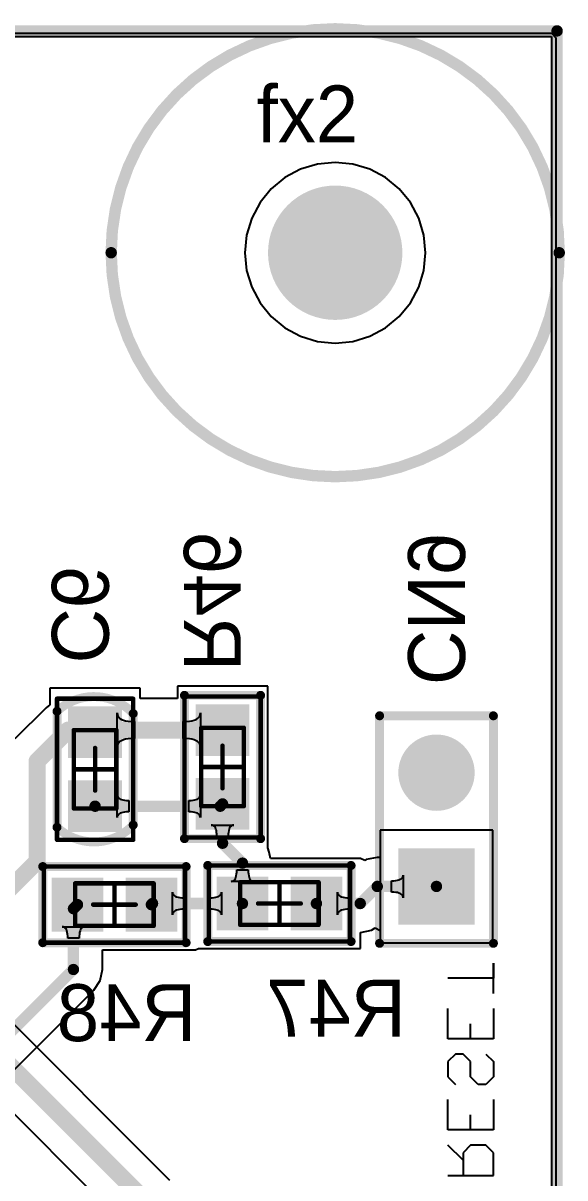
# Model space of a CAD drawing. Extents: x 8 to 204, y 9 to 177.
# Drawn here: x 178.58 to 190.67, y 32.18 to 57.96 of the extents above; entities that cross this region are included whole.
import ezdxf

# ---------------------------------------------------------------- set-up
doc = ezdxf.new("R2010")
doc.units = 0
doc.layers.get('0').update_dxf_attribs({"linetype": 'CONTINUOUS'})
for name, color, linetype in [('BOTTOMLAYER', 5, 'CONTINUOUS'), ('BOTTOMOVERLAY', 54, 'CONTINUOUS'), ('BOTTOMPASTE', 16, 'CONTINUOUS'), ('BOTTOMSOLDER', 6, 'CONTINUOUS'), ('MECHANICAL13', 56, 'CONTINUOUS'), ('MECHANICAL15', 56, 'CONTINUOUS'), ('MECHANICAL3', 76, 'CONTINUOUS'), ('MULTILAYER', 9, 'CONTINUOUS'), ('PADHOLELAYER', 156, 'CONTINUOUS'), ('TOPLAYER', 1, 'CONTINUOUS'), ('TOPOVERLAY', 2, 'CONTINUOUS'), ('TOPSOLDER', 216, 'CONTINUOUS')]:
    doc.layers.add(name, color=color, linetype=linetype)

# ---------------------------------------------------------------- blocks, each defined once
blk = doc.blocks.new('______3_116')
at = {"layer": 'BOTTOMLAYER', "const_width": 0.762}
blk.add_lwpolyline([(-0.381, 0, 1), (0.381, 0, 1)], format="xyb", close=True, dxfattribs=at)
at = {"layer": 'BOTTOMSOLDER', "const_width": 0.864}
blk.add_lwpolyline([(-0.432, 0, 1), (0.432, 0, 1)], format="xyb", close=True, dxfattribs=at)
at = {"layer": 'MULTILAYER', "const_width": 0.762}
blk.add_lwpolyline([(-0.381, 0, 1), (0.381, 0, 1)], format="xyb", close=True, dxfattribs=at)
at = {"layer": 'PADHOLELAYER', "const_width": 1.5}
blk.add_lwpolyline([(-0.75, 0, 1), (0.75, 0, 1)], format="xyb", close=True, dxfattribs=at)
at = {"layer": 'TOPLAYER', "const_width": 0.762}
blk.add_lwpolyline([(-0.381, 0, 1), (0.381, 0, 1)], format="xyb", close=True, dxfattribs=at)
at = {"layer": 'TOPOVERLAY'}
for points, const_width in [([(5, 0, 1), (-5, 0, 1)], 0.254), ([(-5.064, 0, 1), (-4.937, 0, 1)], 0.127), ([(4.937, 0, 1), (5.064, 0, 1)], 0.127)]:
    blk.add_lwpolyline(points, format="xyb", close=True, dxfattribs=dict(at, const_width=const_width))
at = {"layer": 'TOPSOLDER', "const_width": 0.864}
blk.add_lwpolyline([(-0.432, 0, 1), (0.432, 0, 1)], format="xyb", close=True, dxfattribs=at)
blk = doc.blocks.new('0603___MONTAGEM_M_QUINA_B1')
at = {"layer": 'BOTTOMLAYER'}
for points in [[(-1.3, 0.5), (-1.3, -0.5), (-0.35, 0.5), (-0.35, -0.5)], [(0.35, 0.5), (0.35, -0.5), (1.3, 0.5), (1.3, -0.5)]]:
    blk.add_solid(points, dxfattribs=at)
at = {"layer": 'BOTTOMOVERLAY', "const_width": 0.2}
for points in [[(-1.6, 0.85), (-1.6, -0.85)], [(1.6, 0.85), (-1.6, 0.85)], [(1.6, 0.85), (1.6, -0.85)], [(1.6, -0.85), (-1.6, -0.85)]]:
    blk.add_lwpolyline(points, dxfattribs=at)
at = {"layer": 'BOTTOMOVERLAY', "const_width": 0.1}
for points in [[(-1.65, 0.85, 1), (-1.55, 0.85, 1)], [(-1.65, 0.85, 1), (-1.55, 0.85, 1)], [(1.55, 0.85, 1), (1.65, 0.85, 1)], [(1.55, 0.85, 1), (1.65, 0.85, 1)], [(-1.65, -0.85, 1), (-1.55, -0.85, 1)], [(-1.65, -0.85, 1), (-1.55, -0.85, 1)], [(1.55, -0.85, 1), (1.65, -0.85, 1)], [(1.55, -0.85, 1), (1.65, -0.85, 1)]]:
    blk.add_lwpolyline(points, format="xyb", close=True, dxfattribs=at)
at = {"layer": 'BOTTOMPASTE'}
for points in [[(-1.3, 0.5), (-1.3, -0.5), (-0.35, 0.5), (-0.35, -0.5)], [(0.35, 0.5), (0.35, -0.5), (1.3, 0.5), (1.3, -0.5)]]:
    blk.add_solid(points, dxfattribs=at)
at = {"layer": 'BOTTOMSOLDER'}
for points in [[(-1.402, 0.602), (-1.402, -0.602), (-0.248, 0.602), (-0.248, -0.602)], [(0.248, 0.602), (0.248, -0.602), (1.402, 0.602), (1.402, -0.602)]]:
    blk.add_solid(points, dxfattribs=at)
at = {"layer": 'MECHANICAL13', "const_width": 0.1}
for points in [[(-0.875, 0.475), (-0.875, -0.475)], [(0.875, 0.475), (-0.875, 0.475)], [(0.875, 0.475), (0.875, -0.475)], [(0.875, -0.475), (-0.875, -0.475)]]:
    blk.add_lwpolyline(points, dxfattribs=at)
at = {"layer": 'MECHANICAL13', "const_width": 0.05}
for points in [[(-0.9, 0.475, 1), (-0.85, 0.475, 1)], [(-0.9, 0.475, 1), (-0.85, 0.475, 1)], [(0.85, 0.475, 1), (0.9, 0.475, 1)], [(0.85, 0.475, 1), (0.9, 0.475, 1)], [(-0.9, -0.475, 1), (-0.85, -0.475, 1)], [(-0.9, -0.475, 1), (-0.85, -0.475, 1)], [(0.85, -0.475, 1), (0.9, -0.475, 1)], [(0.85, -0.475, 1), (0.9, -0.475, 1)]]:
    blk.add_lwpolyline(points, format="xyb", close=True, dxfattribs=at)
at = {"layer": 'MECHANICAL15', "const_width": 0.1}
for points in [[(-1.575, 0.85), (-1.575, -0.85)], [(1.575, 0.85), (-1.575, 0.85)], [(1.575, 0.85), (1.575, -0.85)], [(0, 0.475), (0, -0.475)], [(0.475, 0), (-0.475, 0)], [(1.575, -0.85), (-1.575, -0.85)]]:
    blk.add_lwpolyline(points, dxfattribs=at)
at = {"layer": 'MECHANICAL15', "const_width": 0.05}
for points in [[(-1.6, 0.85, 1), (-1.55, 0.85, 1)], [(-1.6, 0.85, 1), (-1.55, 0.85, 1)], [(1.55, 0.85, 1), (1.6, 0.85, 1)], [(1.55, 0.85, 1), (1.6, 0.85, 1)], [(-0.025, 0.475, 1), (0.025, 0.475, 1)], [(-0.5, 0, 1), (-0.45, 0, 1)], [(0.45, 0, 1), (0.5, 0, 1)], [(-0.025, -0.475, 1), (0.025, -0.475, 1)], [(-1.6, -0.85, 1), (-1.55, -0.85, 1)], [(-1.6, -0.85, 1), (-1.55, -0.85, 1)], [(1.55, -0.85, 1), (1.6, -0.85, 1)], [(1.55, -0.85, 1), (1.6, -0.85, 1)]]:
    blk.add_lwpolyline(points, format="xyb", close=True, dxfattribs=at)
blk = doc.blocks.new('0603___MONTAGEM_M_QUINA_B2')
at = {"layer": 'BOTTOMLAYER'}
for points in [[(-1.3, 0.5), (-1.3, -0.5), (-0.35, 0.5), (-0.35, -0.5)], [(0.35, 0.5), (0.35, -0.5), (1.3, 0.5), (1.3, -0.5)]]:
    blk.add_solid(points, dxfattribs=at)
at = {"layer": 'BOTTOMOVERLAY', "const_width": 0.2}
for points in [[(-1.6, 0.85), (-1.6, -0.85)], [(1.6, 0.85), (-1.6, 0.85)], [(1.6, 0.85), (1.6, -0.85)], [(1.6, -0.85), (-1.6, -0.85)]]:
    blk.add_lwpolyline(points, dxfattribs=at)
at = {"layer": 'BOTTOMOVERLAY', "const_width": 0.1}
for points in [[(-1.65, 0.85, 1), (-1.55, 0.85, 1)], [(-1.65, 0.85, 1), (-1.55, 0.85, 1)], [(1.55, 0.85, 1), (1.65, 0.85, 1)], [(1.55, 0.85, 1), (1.65, 0.85, 1)], [(-1.65, -0.85, 1), (-1.55, -0.85, 1)], [(-1.65, -0.85, 1), (-1.55, -0.85, 1)], [(1.55, -0.85, 1), (1.65, -0.85, 1)], [(1.55, -0.85, 1), (1.65, -0.85, 1)]]:
    blk.add_lwpolyline(points, format="xyb", close=True, dxfattribs=at)
at = {"layer": 'BOTTOMPASTE'}
for points in [[(-1.3, 0.5), (-1.3, -0.5), (-0.35, 0.5), (-0.35, -0.5)], [(0.35, 0.5), (0.35, -0.5), (1.3, 0.5), (1.3, -0.5)]]:
    blk.add_solid(points, dxfattribs=at)
at = {"layer": 'BOTTOMSOLDER'}
for points in [[(-1.402, 0.602), (-1.402, -0.602), (-0.248, 0.602), (-0.248, -0.602)], [(0.248, 0.602), (0.248, -0.602), (1.402, 0.602), (1.402, -0.602)]]:
    blk.add_solid(points, dxfattribs=at)
at = {"layer": 'MECHANICAL13', "const_width": 0.1}
for points in [[(-0.875, 0.475), (-0.875, -0.475)], [(0.875, 0.475), (-0.875, 0.475)], [(0.875, 0.475), (0.875, -0.475)], [(0.875, -0.475), (-0.875, -0.475)]]:
    blk.add_lwpolyline(points, dxfattribs=at)
at = {"layer": 'MECHANICAL13', "const_width": 0.05}
for points in [[(-0.9, 0.475, 1), (-0.85, 0.475, 1)], [(-0.9, 0.475, 1), (-0.85, 0.475, 1)], [(0.85, 0.475, 1), (0.9, 0.475, 1)], [(0.85, 0.475, 1), (0.9, 0.475, 1)], [(-0.9, -0.475, 1), (-0.85, -0.475, 1)], [(-0.9, -0.475, 1), (-0.85, -0.475, 1)], [(0.85, -0.475, 1), (0.9, -0.475, 1)], [(0.85, -0.475, 1), (0.9, -0.475, 1)]]:
    blk.add_lwpolyline(points, format="xyb", close=True, dxfattribs=at)
at = {"layer": 'MECHANICAL15', "const_width": 0.1}
for points in [[(-1.575, 0.85), (-1.575, -0.85)], [(1.575, 0.85), (-1.575, 0.85)], [(1.575, 0.85), (1.575, -0.85)], [(0, 0.475), (0, -0.475)], [(0.475, 0), (-0.475, 0)], [(1.575, -0.85), (-1.575, -0.85)]]:
    blk.add_lwpolyline(points, dxfattribs=at)
at = {"layer": 'MECHANICAL15', "const_width": 0.05}
for points in [[(-1.6, 0.85, 1), (-1.55, 0.85, 1)], [(-1.6, 0.85, 1), (-1.55, 0.85, 1)], [(1.55, 0.85, 1), (1.6, 0.85, 1)], [(1.55, 0.85, 1), (1.6, 0.85, 1)], [(-0.025, 0.475, 1), (0.025, 0.475, 1)], [(-0.5, 0, 1), (-0.45, 0, 1)], [(0.45, 0, 1), (0.5, 0, 1)], [(-0.025, -0.475, 1), (0.025, -0.475, 1)], [(-1.6, -0.85, 1), (-1.55, -0.85, 1)], [(-1.6, -0.85, 1), (-1.55, -0.85, 1)], [(1.55, -0.85, 1), (1.6, -0.85, 1)], [(1.55, -0.85, 1), (1.6, -0.85, 1)]]:
    blk.add_lwpolyline(points, format="xyb", close=True, dxfattribs=at)
blk = doc.blocks.new('0603___MONTAGEM_M_QUINA_B3')
at = {"layer": 'BOTTOMLAYER'}
for points in [[(-1.3, 0.5), (-1.3, -0.5), (-0.35, 0.5), (-0.35, -0.5)], [(0.35, 0.5), (0.35, -0.5), (1.3, 0.5), (1.3, -0.5)]]:
    blk.add_solid(points, dxfattribs=at)
at = {"layer": 'BOTTOMOVERLAY', "const_width": 0.2}
for points in [[(-1.6, 0.85), (-1.6, -0.85)], [(-1.6, 0.85), (1.6, 0.85)], [(1.6, 0.85), (1.6, -0.85)], [(-1.6, -0.85), (1.6, -0.85)]]:
    blk.add_lwpolyline(points, dxfattribs=at)
at = {"layer": 'BOTTOMOVERLAY', "const_width": 0.1}
for points in [[(-1.65, 0.85, 1), (-1.55, 0.85, 1)], [(-1.65, 0.85, 1), (-1.55, 0.85, 1)], [(1.55, 0.85, 1), (1.65, 0.85, 1)], [(1.55, 0.85, 1), (1.65, 0.85, 1)], [(-1.65, -0.85, 1), (-1.55, -0.85, 1)], [(-1.65, -0.85, 1), (-1.55, -0.85, 1)], [(1.55, -0.85, 1), (1.65, -0.85, 1)], [(1.55, -0.85, 1), (1.65, -0.85, 1)]]:
    blk.add_lwpolyline(points, format="xyb", close=True, dxfattribs=at)
at = {"layer": 'BOTTOMPASTE'}
for points in [[(-1.3, 0.5), (-1.3, -0.5), (-0.35, 0.5), (-0.35, -0.5)], [(0.35, 0.5), (0.35, -0.5), (1.3, 0.5), (1.3, -0.5)]]:
    blk.add_solid(points, dxfattribs=at)
at = {"layer": 'BOTTOMSOLDER'}
for points in [[(-1.402, 0.602), (-1.402, -0.602), (-0.248, 0.602), (-0.248, -0.602)], [(0.248, 0.602), (0.248, -0.602), (1.402, 0.602), (1.402, -0.602)]]:
    blk.add_solid(points, dxfattribs=at)
at = {"layer": 'MECHANICAL13', "const_width": 0.1}
for points in [[(-0.875, 0.475), (-0.875, -0.475)], [(-0.875, 0.475), (0.875, 0.475)], [(0.875, 0.475), (0.875, -0.475)], [(-0.875, -0.475), (0.875, -0.475)]]:
    blk.add_lwpolyline(points, dxfattribs=at)
at = {"layer": 'MECHANICAL13', "const_width": 0.05}
for points in [[(-0.9, 0.475, 1), (-0.85, 0.475, 1)], [(-0.9, 0.475, 1), (-0.85, 0.475, 1)], [(0.85, 0.475, 1), (0.9, 0.475, 1)], [(0.85, 0.475, 1), (0.9, 0.475, 1)], [(-0.9, -0.475, 1), (-0.85, -0.475, 1)], [(-0.9, -0.475, 1), (-0.85, -0.475, 1)], [(0.85, -0.475, 1), (0.9, -0.475, 1)], [(0.85, -0.475, 1), (0.9, -0.475, 1)]]:
    blk.add_lwpolyline(points, format="xyb", close=True, dxfattribs=at)
at = {"layer": 'MECHANICAL15', "const_width": 0.1}
for points in [[(-1.575, 0.85), (-1.575, -0.85)], [(-1.575, 0.85), (1.575, 0.85)], [(1.575, 0.85), (1.575, -0.85)], [(0, 0.475), (0, -0.475)], [(-0.475, 0), (0.475, 0)], [(-1.575, -0.85), (1.575, -0.85)]]:
    blk.add_lwpolyline(points, dxfattribs=at)
at = {"layer": 'MECHANICAL15', "const_width": 0.05}
for points in [[(-1.6, 0.85, 1), (-1.55, 0.85, 1)], [(-1.6, 0.85, 1), (-1.55, 0.85, 1)], [(1.55, 0.85, 1), (1.6, 0.85, 1)], [(1.55, 0.85, 1), (1.6, 0.85, 1)], [(-0.025, 0.475, 1), (0.025, 0.475, 1)], [(-0.5, 0, 1), (-0.45, 0, 1)], [(0.45, 0, 1), (0.5, 0, 1)], [(-0.025, -0.475, 1), (0.025, -0.475, 1)], [(-1.6, -0.85, 1), (-1.55, -0.85, 1)], [(-1.6, -0.85, 1), (-1.55, -0.85, 1)], [(1.55, -0.85, 1), (1.6, -0.85, 1)], [(1.55, -0.85, 1), (1.6, -0.85, 1)]]:
    blk.add_lwpolyline(points, format="xyb", close=True, dxfattribs=at)
blk = doc.blocks.new('HDR1X2_B_204')
at = {"layer": 'BOTTOMLAYER', "const_width": 0.75}
blk.add_lwpolyline([(2.165, 0, 1), (2.915, 0, 1)], format="xyb", close=True, dxfattribs=at)
at = {"layer": 'BOTTOMLAYER'}
blk.add_solid([(-0.75, -0.75), (0.75, -0.75), (-0.75, 0.75), (0.75, 0.75)], dxfattribs=at)
at = {"layer": 'BOTTOMOVERLAY', "const_width": 0.2}
for points in [[(-1.27, 1.27), (-1.27, -1.27)], [(-1.27, 1.27), (3.81, 1.27)], [(3.81, 1.27), (3.81, -1.27)], [(-1.27, -1.27), (3.81, -1.27)]]:
    blk.add_lwpolyline(points, dxfattribs=at)
at = {"layer": 'BOTTOMOVERLAY', "const_width": 0.1}
for points in [[(-1.32, 1.27, 1), (-1.22, 1.27, 1)], [(-1.32, 1.27, 1), (-1.22, 1.27, 1)], [(3.76, 1.27, 1), (3.86, 1.27, 1)], [(3.76, 1.27, 1), (3.86, 1.27, 1)], [(-1.32, -1.27, 1), (-1.22, -1.27, 1)], [(-1.32, -1.27, 1), (-1.22, -1.27, 1)], [(3.76, -1.27, 1), (3.86, -1.27, 1)], [(3.76, -1.27, 1), (3.86, -1.27, 1)]]:
    blk.add_lwpolyline(points, format="xyb", close=True, dxfattribs=at)
at = {"layer": 'BOTTOMSOLDER', "const_width": 0.852}
blk.add_lwpolyline([(2.114, 0, 1), (2.966, 0, 1)], format="xyb", close=True, dxfattribs=at)
at = {"layer": 'BOTTOMSOLDER'}
blk.add_solid([(-0.852, -0.852), (0.852, -0.852), (-0.852, 0.852), (0.852, 0.852)], dxfattribs=at)
at = {"layer": 'MULTILAYER', "const_width": 0.75}
blk.add_lwpolyline([(2.165, 0, 1), (2.915, 0, 1)], format="xyb", close=True, dxfattribs=at)
at = {"layer": 'MULTILAYER'}
blk.add_solid([(-0.75, -0.75), (0.75, -0.75), (-0.75, 0.75), (0.75, 0.75)], dxfattribs=at)
at = {"layer": 'PADHOLELAYER', "const_width": 0.45}
for points in [[(-0.225, 0, 1), (0.225, 0, 1)], [(2.315, 0, 1), (2.765, 0, 1)]]:
    blk.add_lwpolyline(points, format="xyb", close=True, dxfattribs=at)
at = {"layer": 'TOPLAYER', "const_width": 0.75}
blk.add_lwpolyline([(2.165, 0, 1), (2.915, 0, 1)], format="xyb", close=True, dxfattribs=at)
at = {"layer": 'TOPLAYER'}
blk.add_solid([(-0.75, -0.75), (0.75, -0.75), (-0.75, 0.75), (0.75, 0.75)], dxfattribs=at)
at = {"layer": 'TOPSOLDER', "const_width": 0.852}
blk.add_lwpolyline([(2.114, 0, 1), (2.966, 0, 1)], format="xyb", close=True, dxfattribs=at)
at = {"layer": 'TOPSOLDER'}
blk.add_solid([(-0.852, -0.852), (0.852, -0.852), (-0.852, 0.852), (0.852, 0.852)], dxfattribs=at)
blk = doc.blocks.new('0603___CAP________________')
at = {"layer": 'BOTTOMLAYER'}
for points in [[(-1.3, 0.5), (-1.3, -0.5), (-0.35, 0.5), (-0.35, -0.5)], [(0.35, 0.5), (0.35, -0.5), (1.3, 0.5), (1.3, -0.5)]]:
    blk.add_solid(points, dxfattribs=at)
at = {"layer": 'BOTTOMOVERLAY', "const_width": 0.2}
for points in [[(-1.245, -0.85, -0.414214), (-1.295, 0.85)], [(1.295, 0.85, -0.414214), (1.245, -0.85)]]:
    blk.add_lwpolyline(points, format="xyb", dxfattribs=at)
for points in [[(-1.295, 0.85), (1.295, 0.85)], [(-1.245, -0.85), (1.245, -0.85)]]:
    blk.add_lwpolyline(points, dxfattribs=at)
at = {"layer": 'BOTTOMOVERLAY', "const_width": 0.1}
for points in [[(-1.345, 0.85, 1), (-1.245, 0.85, 1)], [(-1.345, 0.85, 1), (-1.245, 0.85, 1)], [(1.245, 0.85, 1), (1.345, 0.85, 1)], [(1.245, 0.85, 1), (1.345, 0.85, 1)], [(-1.295, -0.85, 1), (-1.195, -0.85, 1)], [(-1.295, -0.85, 1), (-1.195, -0.85, 1)], [(1.195, -0.85, 1), (1.295, -0.85, 1)], [(1.195, -0.85, 1), (1.295, -0.85, 1)]]:
    blk.add_lwpolyline(points, format="xyb", close=True, dxfattribs=at)
at = {"layer": 'BOTTOMPASTE'}
for points in [[(-1.3, 0.5), (-1.3, -0.5), (-0.35, 0.5), (-0.35, -0.5)], [(0.35, 0.5), (0.35, -0.5), (1.3, 0.5), (1.3, -0.5)]]:
    blk.add_solid(points, dxfattribs=at)
at = {"layer": 'BOTTOMSOLDER'}
for points in [[(-1.402, 0.602), (-1.402, -0.602), (-0.248, 0.602), (-0.248, -0.602)], [(0.248, 0.602), (0.248, -0.602), (1.402, 0.602), (1.402, -0.602)]]:
    blk.add_solid(points, dxfattribs=at)
at = {"layer": 'MECHANICAL13', "const_width": 0.1}
for points in [[(-0.875, 0.475), (-0.875, -0.475)], [(-0.875, 0.475), (0.875, 0.475)], [(0.875, 0.475), (0.875, -0.475)], [(-0.875, -0.475), (0.875, -0.475)]]:
    blk.add_lwpolyline(points, dxfattribs=at)
at = {"layer": 'MECHANICAL13', "const_width": 0.05}
for points in [[(-0.9, 0.475, 1), (-0.85, 0.475, 1)], [(-0.9, 0.475, 1), (-0.85, 0.475, 1)], [(0.85, 0.475, 1), (0.9, 0.475, 1)], [(0.85, 0.475, 1), (0.9, 0.475, 1)], [(-0.9, -0.475, 1), (-0.85, -0.475, 1)], [(-0.9, -0.475, 1), (-0.85, -0.475, 1)], [(0.85, -0.475, 1), (0.9, -0.475, 1)], [(0.85, -0.475, 1), (0.9, -0.475, 1)]]:
    blk.add_lwpolyline(points, format="xyb", close=True, dxfattribs=at)
at = {"layer": 'MECHANICAL15', "const_width": 0.1}
for points in [[(-1.575, 0.85), (-1.575, -0.85)], [(-1.575, 0.85), (1.575, 0.85)], [(1.575, 0.85), (1.575, -0.85)], [(0, 0.475), (0, -0.475)], [(-0.475, 0), (0.475, 0)], [(-1.575, -0.85), (1.575, -0.85)]]:
    blk.add_lwpolyline(points, dxfattribs=at)
at = {"layer": 'MECHANICAL15', "const_width": 0.05}
for points in [[(-1.6, 0.85, 1), (-1.55, 0.85, 1)], [(-1.6, 0.85, 1), (-1.55, 0.85, 1)], [(1.55, 0.85, 1), (1.6, 0.85, 1)], [(1.55, 0.85, 1), (1.6, 0.85, 1)], [(-0.025, 0.475, 1), (0.025, 0.475, 1)], [(-0.5, 0, 1), (-0.45, 0, 1)], [(0.45, 0, 1), (0.5, 0, 1)], [(-0.025, -0.475, 1), (0.025, -0.475, 1)], [(-1.6, -0.85, 1), (-1.55, -0.85, 1)], [(-1.6, -0.85, 1), (-1.55, -0.85, 1)], [(1.55, -0.85, 1), (1.6, -0.85, 1)], [(1.55, -0.85, 1), (1.6, -0.85, 1)]]:
    blk.add_lwpolyline(points, format="xyb", close=True, dxfattribs=at)

msp = doc.modelspace()

# ---------------------------------------------------------------- linework, layer by layer
at = {"layer": 'BOTTOMLAYER'}
for p, q in [((14.605, 57.658), (190.373, 57.658)), ((190.373, 57.658), (190.373, 18.034)), ((184.775, 54.696), (184.426, 54.51)), ((185.153, 54.811), (184.775, 54.696)), ((185.547, 54.85), (185.153, 54.811)), ((185.941, 54.811), (185.547, 54.85)), ((186.319, 54.696), (185.941, 54.811)), ((186.668, 54.51), (186.319, 54.696)), ((184.426, 54.51), (184.12, 54.259)), ((186.974, 54.259), (186.668, 54.51)), ((184.12, 54.259), (183.869, 53.953)), ((187.225, 53.953), (186.974, 54.259)), ((183.869, 53.953), (183.683, 53.604)), ((187.411, 53.604), (187.225, 53.953)), ((183.683, 53.604), (183.568, 53.226)), ((187.526, 53.226), (187.411, 53.604)), ((183.568, 53.226), (183.529, 52.832)), ((187.565, 52.832), (187.526, 53.226)), ((183.529, 52.832), (183.568, 52.438)), ((187.526, 52.438), (187.565, 52.832)), ((183.568, 52.438), (183.683, 52.06)), ((187.411, 52.06), (187.526, 52.438)), ((183.683, 52.06), (183.869, 51.711)), ((187.225, 51.711), (187.411, 52.06)), ((183.869, 51.711), (184.12, 51.405)), ((186.974, 51.405), (187.225, 51.711)), ((184.12, 51.405), (184.426, 51.154)), ((186.668, 51.154), (186.974, 51.405)), ((184.426, 51.154), (184.775, 50.968)), ((186.319, 50.968), (186.668, 51.154)), ((184.775, 50.968), (185.153, 50.853)), ((185.153, 50.853), (185.547, 50.814)), ((185.547, 50.814), (185.941, 50.853)), ((185.941, 50.853), (186.319, 50.968)), ((181.196, 43.108), (179.18, 43.108)), ((179.18, 43.108), (179.18, 42.742)), ((181.196, 42.881), (181.196, 43.108)), ((184.04, 43.159), (182.024, 43.159)), ((182.024, 43.159), (182.024, 42.881)), ((184.04, 41.193), (184.04, 43.159)), ((182.024, 42.881), (181.196, 42.881)), ((179.092, 42.674), (178.394, 41.976)), ((179.18, 42.742), (179.092, 42.674)), ((180.682, 41.795), (180.682, 42.557)), ((180.682, 42.557), (180.685, 42.521)), ((182.535, 42.521), (182.538, 42.557)), ((182.538, 42.557), (182.538, 41.795)), ((180.685, 42.521), (180.697, 42.489)), ((180.697, 42.489), (180.716, 42.46)), ((180.716, 42.46), (180.743, 42.435)), ((180.743, 42.435), (180.778, 42.414)), ((180.778, 42.414), (180.82, 42.397)), ((180.82, 42.397), (180.87, 42.384)), ((180.87, 42.384), (180.927, 42.374)), ((180.927, 42.374), (180.993, 42.369)), ((180.993, 42.369), (181.066, 42.367)), ((181.066, 42.367), (181.066, 41.986)), ((182.154, 42.367), (182.227, 42.369)), ((182.154, 41.986), (182.154, 42.367)), ((182.227, 42.369), (182.293, 42.374)), ((182.293, 42.374), (182.35, 42.384)), ((182.35, 42.384), (182.4, 42.397)), ((182.4, 42.397), (182.442, 42.414)), ((182.442, 42.414), (182.477, 42.435)), ((182.477, 42.435), (182.504, 42.46)), ((182.504, 42.46), (182.523, 42.489)), ((182.523, 42.489), (182.535, 42.521)), ((180.685, 41.831), (180.682, 41.795)), ((180.697, 41.864), (180.685, 41.831)), ((180.716, 41.892), (180.697, 41.864)), ((180.743, 41.917), (180.716, 41.892)), ((180.778, 41.938), (180.743, 41.917)), ((180.82, 41.955), (180.778, 41.938)), ((180.87, 41.969), (180.82, 41.955)), ((180.927, 41.978), (180.87, 41.969)), ((180.993, 41.984), (180.927, 41.978)), ((181.066, 41.986), (180.993, 41.984)), ((182.227, 41.984), (182.154, 41.986)), ((182.293, 41.978), (182.227, 41.984)), ((182.35, 41.969), (182.293, 41.978)), ((182.4, 41.955), (182.35, 41.969)), ((182.442, 41.938), (182.4, 41.955)), ((182.477, 41.917), (182.442, 41.938)), ((182.504, 41.892), (182.477, 41.917)), ((182.523, 41.864), (182.504, 41.892)), ((182.535, 41.831), (182.523, 41.864)), ((182.538, 41.795), (182.535, 41.831)), ((184.04, 39.543), (184.04, 41.193)), ((180.682, 40.221), (180.682, 40.729)), ((180.682, 40.729), (180.684, 40.705)), ((180.684, 40.705), (180.692, 40.684)), ((180.692, 40.684), (180.705, 40.665)), ((180.705, 40.665), (180.723, 40.648)), ((180.723, 40.648), (180.746, 40.634)), ((180.746, 40.634), (180.774, 40.623)), ((180.774, 40.623), (180.807, 40.614)), ((180.807, 40.614), (180.846, 40.607)), ((180.846, 40.607), (180.89, 40.604)), ((180.89, 40.604), (180.939, 40.602)), ((180.939, 40.602), (180.939, 40.348)), ((182.281, 40.602), (182.33, 40.604)), ((182.281, 40.348), (182.281, 40.602)), ((182.33, 40.604), (182.374, 40.607)), ((182.374, 40.607), (182.413, 40.614)), ((182.413, 40.614), (182.446, 40.623)), ((182.446, 40.623), (182.474, 40.634)), ((182.474, 40.634), (182.497, 40.648)), ((182.497, 40.648), (182.515, 40.665)), ((182.515, 40.665), (182.528, 40.684)), ((182.528, 40.684), (182.536, 40.705)), ((182.536, 40.705), (182.538, 40.729)), ((182.538, 40.729), (182.538, 40.221)), ((180.684, 40.246), (180.682, 40.221)), ((180.692, 40.267), (180.684, 40.246)), ((180.705, 40.286), (180.692, 40.267)), ((180.723, 40.303), (180.705, 40.286)), ((180.746, 40.317), (180.723, 40.303)), ((180.774, 40.328), (180.746, 40.317)), ((180.807, 40.337), (180.774, 40.328)), ((180.846, 40.343), (180.807, 40.337)), ((180.89, 40.347), (180.846, 40.343)), ((180.939, 40.348), (180.89, 40.347)), ((182.33, 40.347), (182.281, 40.348)), ((182.374, 40.343), (182.33, 40.347)), ((182.413, 40.337), (182.374, 40.343)), ((182.446, 40.328), (182.413, 40.337)), ((182.474, 40.317), (182.446, 40.328)), ((182.497, 40.303), (182.474, 40.317)), ((182.515, 40.286), (182.497, 40.303)), ((182.528, 40.267), (182.515, 40.286)), ((182.536, 40.246), (182.528, 40.267)), ((182.538, 40.221), (182.536, 40.246)), ((182.803, 40.052), (182.778, 40.054)), ((182.778, 40.054), (183.286, 40.054)), ((182.824, 40.044), (182.803, 40.052)), ((182.843, 40.031), (182.824, 40.044)), ((182.86, 40.014), (182.843, 40.031)), ((182.874, 39.991), (182.86, 40.014)), ((182.885, 39.963), (182.874, 39.991)), ((182.894, 39.93), (182.885, 39.963)), ((183.18, 39.963), (183.171, 39.93)), ((183.191, 39.991), (183.18, 39.963)), ((183.205, 40.014), (183.191, 39.991)), ((183.222, 40.031), (183.205, 40.014)), ((183.241, 40.044), (183.222, 40.031)), ((183.262, 40.052), (183.241, 40.044)), ((183.286, 40.054), (183.262, 40.052)), ((182.9, 39.892), (182.894, 39.93)), ((182.904, 39.849), (182.9, 39.892)), ((182.905, 39.8), (182.904, 39.849)), ((183.159, 39.8), (182.905, 39.8)), ((183.161, 39.849), (183.159, 39.8)), ((183.164, 39.892), (183.161, 39.849)), ((183.171, 39.93), (183.164, 39.892)), ((189.066, 39.942), (186.55, 39.942)), ((186.55, 39.942), (186.55, 39.332)), ((189.066, 37.426), (189.066, 39.942)), ((184.076, 39.452), (184.04, 39.543)), ((184.04, 39.543), (184.04, 39.543)), ((184.04, 39.543), (184.04, 39.543)), ((184.104, 39.311), (184.076, 39.452)), ((186.11, 39.311), (184.104, 39.311)), ((186.206, 39.26), (186.11, 39.311)), ((186.11, 39.311), (186.11, 39.311)), ((186.239, 39.282), (186.206, 39.26)), ((186.487, 39.332), (186.239, 39.282)), ((186.55, 39.332), (186.487, 39.332)), ((183.339, 38.923), (183.345, 38.962)), ((183.345, 38.962), (183.349, 39.005)), ((183.349, 39.005), (183.35, 39.054)), ((183.35, 39.054), (183.604, 39.054)), ((183.604, 39.054), (183.606, 39.005)), ((183.606, 39.005), (183.609, 38.962)), ((183.609, 38.962), (183.616, 38.923)), ((187.061, 38.914), (187.064, 38.938)), ((187.064, 38.938), (187.064, 38.43)), ((183.223, 38.797), (183.248, 38.8)), ((183.731, 38.797), (183.223, 38.797)), ((183.248, 38.8), (183.269, 38.807)), ((183.269, 38.807), (183.288, 38.82)), ((183.288, 38.82), (183.305, 38.838)), ((183.305, 38.838), (183.319, 38.861)), ((183.319, 38.861), (183.33, 38.89)), ((183.33, 38.89), (183.339, 38.923)), ((183.616, 38.923), (183.625, 38.89)), ((183.625, 38.89), (183.636, 38.861)), ((183.636, 38.861), (183.65, 38.838)), ((183.65, 38.838), (183.667, 38.82)), ((183.667, 38.82), (183.686, 38.807)), ((183.686, 38.807), (183.707, 38.8)), ((183.707, 38.8), (183.731, 38.797)), ((186.807, 38.811), (186.855, 38.812)), ((186.807, 38.557), (186.807, 38.811)), ((186.855, 38.812), (186.899, 38.816)), ((186.899, 38.816), (186.938, 38.823)), ((186.938, 38.823), (186.971, 38.832)), ((186.971, 38.832), (186.999, 38.843)), ((186.999, 38.843), (187.023, 38.857)), ((187.023, 38.857), (187.041, 38.873)), ((187.041, 38.873), (187.053, 38.892)), ((187.053, 38.892), (187.061, 38.914)), ((181.916, 38.049), (181.916, 38.557)), ((181.916, 38.557), (181.919, 38.533)), ((181.919, 38.533), (181.927, 38.511)), ((181.927, 38.511), (181.939, 38.492)), ((181.939, 38.492), (181.957, 38.476)), ((181.957, 38.476), (181.98, 38.462)), ((181.98, 38.462), (182.008, 38.451)), ((182.008, 38.451), (182.041, 38.442)), ((182.041, 38.442), (182.079, 38.435)), ((182.079, 38.435), (182.122, 38.431)), ((182.122, 38.431), (182.17, 38.43)), ((182.17, 38.43), (182.17, 38.176)), ((182.751, 38.43), (182.8, 38.431)), ((182.751, 38.176), (182.751, 38.43)), ((182.8, 38.431), (182.844, 38.435)), ((182.844, 38.435), (182.883, 38.442)), ((182.883, 38.442), (182.916, 38.451)), ((182.916, 38.451), (182.944, 38.462)), ((182.944, 38.462), (182.967, 38.476)), ((182.967, 38.476), (182.985, 38.492)), ((182.985, 38.492), (182.998, 38.511)), ((182.998, 38.511), (183.006, 38.533)), ((183.006, 38.533), (183.008, 38.557)), ((183.008, 38.557), (183.008, 38.049)), ((185.599, 38.049), (185.599, 38.557)), ((185.599, 38.557), (185.602, 38.533)), ((185.602, 38.533), (185.61, 38.511)), ((185.61, 38.511), (185.622, 38.492)), ((185.622, 38.492), (185.64, 38.476)), ((185.64, 38.476), (185.663, 38.462)), ((185.663, 38.462), (185.691, 38.451)), ((185.691, 38.451), (185.724, 38.442)), ((185.724, 38.442), (185.762, 38.435)), ((185.762, 38.435), (185.805, 38.431)), ((185.805, 38.431), (185.853, 38.43)), ((185.853, 38.43), (185.853, 38.176)), ((186.855, 38.556), (186.807, 38.557)), ((186.899, 38.552), (186.855, 38.556)), ((186.938, 38.546), (186.899, 38.552)), ((186.971, 38.537), (186.938, 38.546)), ((186.999, 38.525), (186.971, 38.537)), ((187.023, 38.511), (186.999, 38.525)), ((187.041, 38.495), (187.023, 38.511)), ((187.053, 38.476), (187.041, 38.495)), ((187.061, 38.454), (187.053, 38.476)), ((187.064, 38.43), (187.061, 38.454)), ((182.041, 38.165), (182.008, 38.156)), ((182.079, 38.171), (182.041, 38.165)), ((182.122, 38.175), (182.079, 38.171)), ((182.17, 38.176), (182.122, 38.175)), ((182.8, 38.175), (182.751, 38.176)), ((182.844, 38.171), (182.8, 38.175)), ((182.883, 38.165), (182.844, 38.171)), ((182.916, 38.156), (182.883, 38.165)), ((185.724, 38.165), (185.691, 38.156)), ((185.762, 38.171), (185.724, 38.165)), ((185.805, 38.175), (185.762, 38.171)), ((185.853, 38.176), (185.805, 38.175)), ((181.919, 38.073), (181.916, 38.049)), ((181.927, 38.095), (181.919, 38.073)), ((181.939, 38.114), (181.927, 38.095)), ((181.957, 38.13), (181.939, 38.114)), ((181.98, 38.144), (181.957, 38.13)), ((182.008, 38.156), (181.98, 38.144)), ((182.944, 38.144), (182.916, 38.156)), ((182.967, 38.13), (182.944, 38.144)), ((182.985, 38.114), (182.967, 38.13)), ((182.998, 38.095), (182.985, 38.114)), ((183.006, 38.073), (182.998, 38.095)), ((183.008, 38.049), (183.006, 38.073)), ((185.602, 38.073), (185.599, 38.049)), ((185.61, 38.095), (185.602, 38.073)), ((185.622, 38.114), (185.61, 38.095)), ((185.64, 38.13), (185.622, 38.114)), ((185.663, 38.144), (185.64, 38.13)), ((185.691, 38.156), (185.663, 38.144)), ((179.475, 37.781), (179.451, 37.784)), ((179.451, 37.784), (179.959, 37.784)), ((179.497, 37.774), (179.475, 37.781)), ((179.516, 37.761), (179.497, 37.774)), ((179.532, 37.743), (179.516, 37.761)), ((179.546, 37.72), (179.532, 37.743)), ((179.558, 37.691), (179.546, 37.72)), ((179.567, 37.658), (179.558, 37.691)), ((179.573, 37.619), (179.567, 37.658)), ((179.843, 37.658), (179.837, 37.619)), ((179.852, 37.691), (179.843, 37.658)), ((179.864, 37.72), (179.852, 37.691)), ((179.878, 37.743), (179.864, 37.72)), ((179.894, 37.761), (179.878, 37.743)), ((179.913, 37.774), (179.894, 37.761)), ((179.935, 37.781), (179.913, 37.774)), ((179.959, 37.784), (179.935, 37.781)), ((186.11, 37.657), (186.354, 37.705)), ((186.11, 37.295), (186.11, 37.657)), ((186.354, 37.705), (186.438, 37.761)), ((186.438, 37.761), (186.55, 37.701)), ((186.55, 37.701), (186.55, 37.426)), ((179.577, 37.576), (179.573, 37.619)), ((179.578, 37.527), (179.577, 37.576)), ((179.832, 37.527), (179.578, 37.527)), ((179.833, 37.576), (179.832, 37.527)), ((179.837, 37.619), (179.833, 37.576)), ((186.55, 37.426), (189.066, 37.426)), ((180.352, 36.83), (180.352, 37.27)), ((180.352, 37.27), (182.378, 37.27)), ((182.378, 37.27), (182.427, 37.27)), ((182.427, 37.27), (182.494, 37.295)), ((182.427, 37.27), (182.427, 37.27)), ((182.494, 37.295), (182.494, 37.295)), ((182.494, 37.295), (186.11, 37.295)), ((180.303, 36.582), (180.352, 36.83)), ((177.369, 33.578), (180.163, 36.372)), ((180.163, 36.372), (180.303, 36.582))]:
    msp.add_line(p, q, dxfattribs=at)
for points, const_width in [([(178.892, 41.478), (179.59, 42.176)], 0.381), ([(179.59, 42.176), (183.032, 42.176)], 0.381), ([(178.892, 39.243), (178.892, 41.478)], 0.381), ([(180.188, 40.475), (182.982, 40.475)], 0.254), ([(183.032, 39.649), (183.032, 40.526)], 0.254), ([(183.032, 39.649), (183.477, 39.204)], 0.254), ([(175.184, 35.535), (178.892, 39.243)], 0.381), ([(183.477, 38.303), (183.477, 39.204)], 0.254), ([(186.106, 38.303), (186.487, 38.684)], 0.254), ([(186.487, 38.684), (187.808, 38.684)], 0.254), ([(181.444, 38.278), (181.47, 38.303)], 0.254), ([(181.47, 38.303), (183.477, 38.303)], 0.254), ([(185.127, 38.303), (186.106, 38.303)], 0.254), ([(179.705, 38.188), (179.794, 38.278)], 0.254), ([(179.705, 36.83), (179.705, 38.188)], 0.254), ([(176.911, 34.036), (179.705, 36.83)], 0.254)]:
    msp.add_lwpolyline(points, dxfattribs=dict(at, const_width=const_width))
for points, const_width in [([(179.495, 42.176, 1), (179.685, 42.176, 1)], 0.191), ([(179.495, 42.176, 1), (179.685, 42.176, 1)], 0.191), ([(182.937, 42.176, 1), (183.128, 42.176, 1)], 0.191), ([(178.797, 41.478, 1), (178.987, 41.478, 1)], 0.191), ([(178.797, 41.478, 1), (178.987, 41.478, 1)], 0.191), ([(180.124, 40.475, 1), (180.251, 40.475, 1)], 0.127), ([(182.918, 40.475, 1), (183.045, 40.475, 1)], 0.127), ([(182.969, 40.526, 1), (183.096, 40.526, 1)], 0.127), ([(182.969, 39.649, 1), (183.096, 39.649, 1)], 0.127), ([(182.969, 39.649, 1), (183.096, 39.649, 1)], 0.127), ([(178.797, 39.243, 1), (178.987, 39.243, 1)], 0.191), ([(178.797, 39.243, 1), (178.987, 39.243, 1)], 0.191), ([(183.414, 39.204, 1), (183.541, 39.204, 1)], 0.127), ([(183.414, 39.204, 1), (183.541, 39.204, 1)], 0.127), ([(186.423, 38.684, 1), (186.55, 38.684, 1)], 0.127), ([(186.423, 38.684, 1), (186.55, 38.684, 1)], 0.127), ([(187.744, 38.684, 1), (187.871, 38.684, 1)], 0.127), ([(181.406, 38.303, 1), (181.533, 38.303, 1)], 0.127), ([(181.406, 38.303, 1), (181.533, 38.303, 1)], 0.127), ([(183.414, 38.303, 1), (183.541, 38.303, 1)], 0.127), ([(183.414, 38.303, 1), (183.541, 38.303, 1)], 0.127), ([(185.064, 38.303, 1), (185.191, 38.303, 1)], 0.127), ([(186.042, 38.303, 1), (186.169, 38.303, 1)], 0.127), ([(186.042, 38.303, 1), (186.169, 38.303, 1)], 0.127), ([(179.642, 38.188, 1), (179.768, 38.188, 1)], 0.127), ([(179.642, 38.188, 1), (179.768, 38.188, 1)], 0.127), ([(179.731, 38.278, 1), (179.858, 38.278, 1)], 0.127), ([(181.381, 38.278, 1), (181.508, 38.278, 1)], 0.127), ([(179.642, 36.83, 1), (179.768, 36.83, 1)], 0.127), ([(179.642, 36.83, 1), (179.768, 36.83, 1)], 0.127)]:
    msp.add_lwpolyline(points, format="xyb", close=True, dxfattribs=dict(at, const_width=const_width))
at = {"layer": 'BOTTOMOVERLAY'}
for p, q in [((189.077, 36.295), (189.077, 36.972)), ((189.077, 36.972), (189.077, 36.634)), ((189.077, 36.634), (188.062, 36.634)), ((188.062, 35.28), (188.062, 35.957)), ((189.077, 35.957), (189.077, 35.28)), ((188.569, 35.28), (188.569, 35.618)), ((189.077, 35.28), (188.062, 35.28)), ((188.231, 34.941), (188.062, 34.772)), ((188.4, 34.941), (188.231, 34.941)), ((188.569, 34.772), (188.4, 34.941)), ((188.908, 34.941), (189.077, 34.772)), ((188.062, 34.772), (188.062, 34.433)), ((188.569, 34.433), (188.569, 34.772)), ((189.077, 34.772), (189.077, 34.433)), ((188.062, 34.433), (188.231, 34.264)), ((188.739, 34.264), (188.569, 34.433)), ((189.077, 34.433), (188.908, 34.264)), ((188.908, 34.264), (188.739, 34.264)), ((188.062, 33.248), (188.062, 33.925)), ((189.077, 33.925), (189.077, 33.248)), ((188.569, 33.248), (188.569, 33.587)), ((189.077, 33.248), (188.062, 33.248)), ((188.4, 32.571), (188.062, 32.91)), ((188.569, 32.91), (188.4, 32.74)), ((188.908, 32.91), (188.569, 32.91)), ((189.077, 32.74), (188.908, 32.91)), ((188.4, 32.74), (188.4, 32.233)), ((189.077, 32.233), (189.077, 32.74)), ((188.062, 32.233), (189.077, 32.233))]:
    msp.add_line(p, q, dxfattribs=at)
at = {"layer": 'MECHANICAL3', "const_width": 0.254}
for points in [[(14.605, 57.785), (190.5, 57.785)], [(190.5, 17.78), (190.5, 57.785)]]:
    msp.add_lwpolyline(points, dxfattribs=at)
at = {"layer": 'MECHANICAL3', "const_width": 0.127}
msp.add_lwpolyline([(190.436, 57.785, 1), (190.564, 57.785, 1)], format="xyb", close=True, dxfattribs=at)
msp.add_lwpolyline([(190.436, 57.785, 1), (190.564, 57.785, 1)], format="xyb", close=True, dxfattribs=at)
at = {"layer": 'TOPLAYER'}
for p, q in [((14.681, 57.734), (190.373, 57.734)), ((190.373, 57.734), (190.475, 57.633)), ((190.475, 57.633), (190.475, 17.932)), ((184.775, 54.696), (184.426, 54.51)), ((185.153, 54.811), (184.775, 54.696)), ((185.547, 54.85), (185.153, 54.811)), ((185.941, 54.811), (185.547, 54.85)), ((186.319, 54.696), (185.941, 54.811)), ((186.668, 54.51), (186.319, 54.696)), ((184.426, 54.51), (184.12, 54.259)), ((186.974, 54.259), (186.668, 54.51)), ((184.12, 54.259), (183.869, 53.953)), ((187.225, 53.953), (186.974, 54.259)), ((183.869, 53.953), (183.683, 53.604)), ((187.411, 53.604), (187.225, 53.953)), ((183.683, 53.604), (183.568, 53.226)), ((187.526, 53.226), (187.411, 53.604)), ((183.568, 53.226), (183.529, 52.832)), ((187.565, 52.832), (187.526, 53.226)), ((183.529, 52.832), (183.568, 52.438)), ((187.526, 52.438), (187.565, 52.832)), ((183.568, 52.438), (183.683, 52.06)), ((187.411, 52.06), (187.526, 52.438)), ((183.683, 52.06), (183.869, 51.711)), ((187.225, 51.711), (187.411, 52.06)), ((183.869, 51.711), (184.12, 51.405)), ((186.974, 51.405), (187.225, 51.711)), ((184.12, 51.405), (184.426, 51.154)), ((186.668, 51.154), (186.974, 51.405)), ((184.426, 51.154), (184.775, 50.968)), ((186.319, 50.968), (186.668, 51.154)), ((184.775, 50.968), (185.153, 50.853)), ((185.153, 50.853), (185.547, 50.814)), ((185.547, 50.814), (185.941, 50.853)), ((185.941, 50.853), (186.319, 50.968)), ((189.066, 39.942), (186.55, 39.942)), ((186.55, 39.942), (186.55, 37.426)), ((189.066, 37.426), (189.066, 39.942)), ((186.55, 37.426), (189.066, 37.426)), ((181.854, 32.121), (177.943, 36.033)), ((177.153, 34.83), (180.651, 31.331))]:
    msp.add_line(p, q, dxfattribs=at)
at = {"layer": 'TOPLAYER', "const_width": 0.381}
msp.add_lwpolyline([(177.444, 35.535), (181.356, 31.623)], dxfattribs=at)

# ---------------------------------------------------------------- block references
msp.add_blockref('______3_116', (185.547, 52.832))
for name, p, rotation in [('0603___CAP________________', (180.188, 41.3), 90), ('0603___MONTAGEM_M_QUINA_B3', (183.032, 41.351), 90), ('HDR1X2_B_204', (187.808, 38.684), 90), ('0603___MONTAGEM_M_QUINA_B1', (180.619, 38.278), 180), ('0603___MONTAGEM_M_QUINA_B2', (184.302, 38.303), 180)]:
    msp.add_blockref(name, p, dxfattribs=dict(rotation=rotation))

# ---------------------------------------------------------------- texts
at = {"layer": 'BOTTOMOVERLAY', "text_generation_flag": 2}
for s, p in [('R46', (182.169, 43.485)), ('CN9', (187.173, 43.18)), ('C6', (179.222, 43.663))]:
    msp.add_text(s, height=1.27, rotation=270, dxfattribs=at).set_placement(p)
for s, p in [('R48', (182.448, 35.23)), ('R47', (187.122, 35.331))]:
    msp.add_text(s, height=1.27, dxfattribs=at).set_placement(p)
at = {"layer": 'TOPOVERLAY'}
msp.add_text('fx2', height=1.27, dxfattribs=at).set_placement((183.794, 55.296))

doc.saveas('drawing.dxf')
